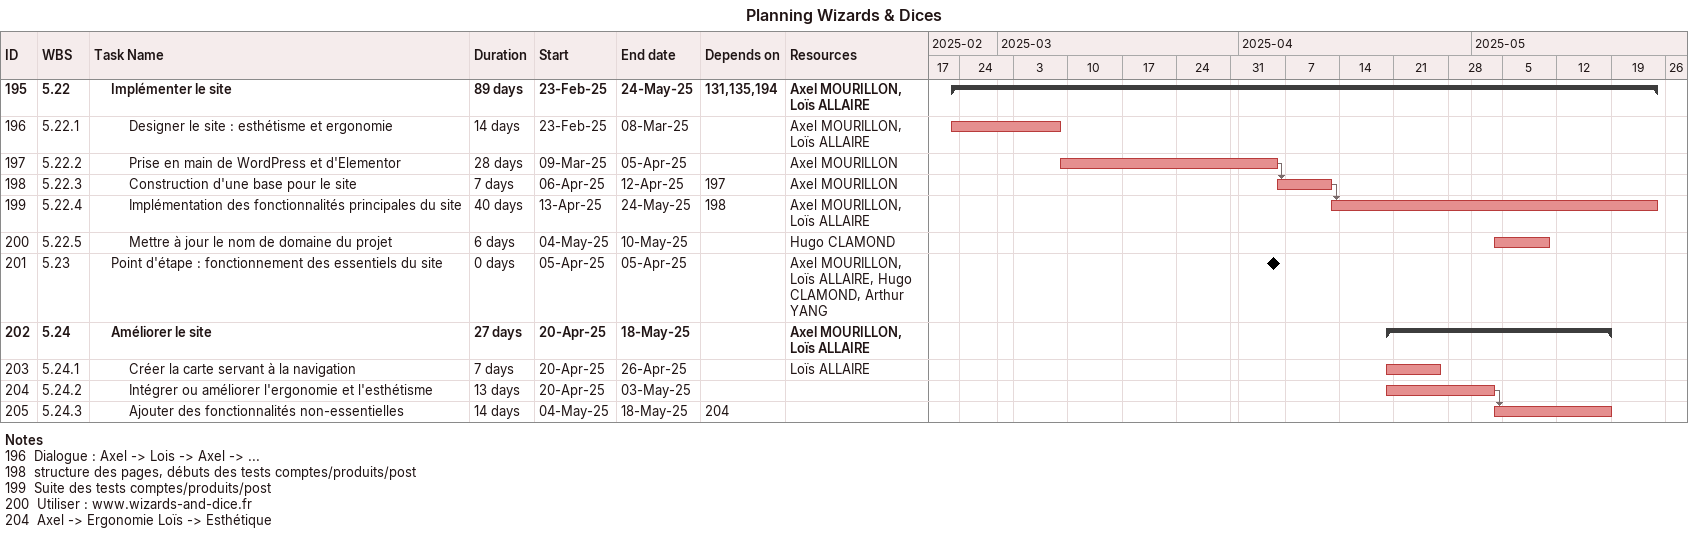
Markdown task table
Planning Wizards & Dices

| ID | WBS | Task | Duration | Start | Finish | Predecessors | Resources |
|---|---|---|---|---|---|---|---|
| 195 | 5.22 | **Implémenter le site** | 89d | 2025-02-23 | 2025-05-24 | 131, 135, 194 | Axel MOURILLON, Loïs ALLAIRE |
| 196 | 5.22.1 | Designer le site : esthétisme et ergonomie | 14d | 2025-02-23 | 2025-03-08 |  | Axel MOURILLON, Loïs ALLAIRE |
| 197 | 5.22.2 | Prise en main de WordPress et d'Elementor | 28d | 2025-03-09 | 2025-04-05 |  | Axel MOURILLON |
| 198 | 5.22.3 | Construction d'une base pour le site | 7d | 2025-04-06 | 2025-04-12 | 197 | Axel MOURILLON |
| 199 | 5.22.4 | Implémentation des fonctionnalités principales du site | 40d | 2025-04-13 | 2025-05-24 | 198 | Axel MOURILLON, Loïs ALLAIRE |
| 200 | 5.22.5 | Mettre à jour le nom de domaine du projet | 6d | 2025-05-04 | 2025-05-10 |  | Hugo CLAMOND |
| 201 | 5.23 | Point d'étape : fonctionnement des essentiels du site | 0d | 2025-04-05 | 2025-04-05 |  | Axel MOURILLON, Loïs ALLAIRE, Hugo CLAMOND, Arthur YANG |
| 202 | 5.24 | **Améliorer le site** | 27d | 2025-04-20 | 2025-05-18 |  | Axel MOURILLON, Loïs ALLAIRE |
| 203 | 5.24.1 | Créer la carte servant à la navigation | 7d | 2025-04-20 | 2025-04-26 |  | Loïs ALLAIRE |
| 204 | 5.24.2 | Intégrer ou améliorer l'ergonomie et l'esthétisme | 13d | 2025-04-20 | 2025-05-03 |  |  |
| 205 | 5.24.3 | Ajouter des fonctionnalités non-essentielles | 14d | 2025-05-04 | 2025-05-18 | 204 |  |

Notes
- 196: Dialogue : Axel -> Lois -> Axel -> ...
- 198: structure des pages, débuts des tests comptes/produits/post
- 199: Suite des tests comptes/produits/post
- 200: Utiliser : www.wizards-and-dice.fr
- 204: Axel -> Ergonomie Loïs -> Esthétique
